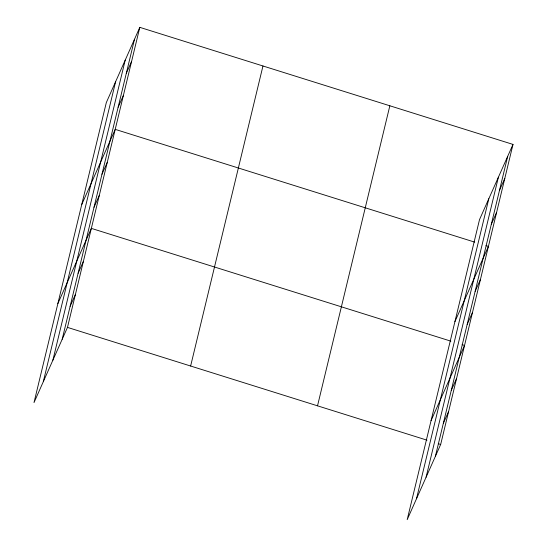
<?xml version="1.0" encoding="UTF-8"?>
<svg xmlns="http://www.w3.org/2000/svg" width="547" height="547" viewBox="0 0 547 547"><rect width="100%" height="100%" fill="white"/><g stroke="black" fill="none" stroke-linecap="round" stroke-linejoin="round"><path stroke-width="0.82" d="M43.302 381.697L115.629 81.653M52.881 360.179L125.215 60.136M62.18 339.29L134.514 39.247M139.806 27.35L106.33 102.542L34.003 402.585L67.479 327.393L139.806 27.35L512.997 144.415L440.67 444.458L407.194 519.65L479.521 219.607L512.997 144.415M190.63 366.025L262.963 65.982M317.52 405.826L389.847 105.783M416.493 498.761L488.82 198.718M426.072 477.244L498.399 177.201M435.371 456.355L507.698 156.312M126.316 73.25L131.615 61.353M118.118 107.26L123.417 95.363M81.735 204.557L115.219 129.365L474.721 242.136M101.961 174.267L107.26 162.37M94.009 207.272L99.308 195.375M57.873 303.571L91.349 228.379L450.851 341.15M78.098 273.281L83.39 261.384M70.139 306.286L75.438 294.389M499.507 190.315L504.799 178.418M491.309 224.318L496.601 212.421M454.926 321.622L488.409 246.43L485.989 245.671M475.152 291.332L480.451 279.435M467.2 324.337L472.492 312.44M431.057 420.636L464.54 345.444L462.126 344.685M451.282 390.346L456.581 378.449M443.33 423.351L448.622 411.453M67.479 327.393L426.988 440.164M438.256 443.699L440.67 444.458"/></g></svg>
